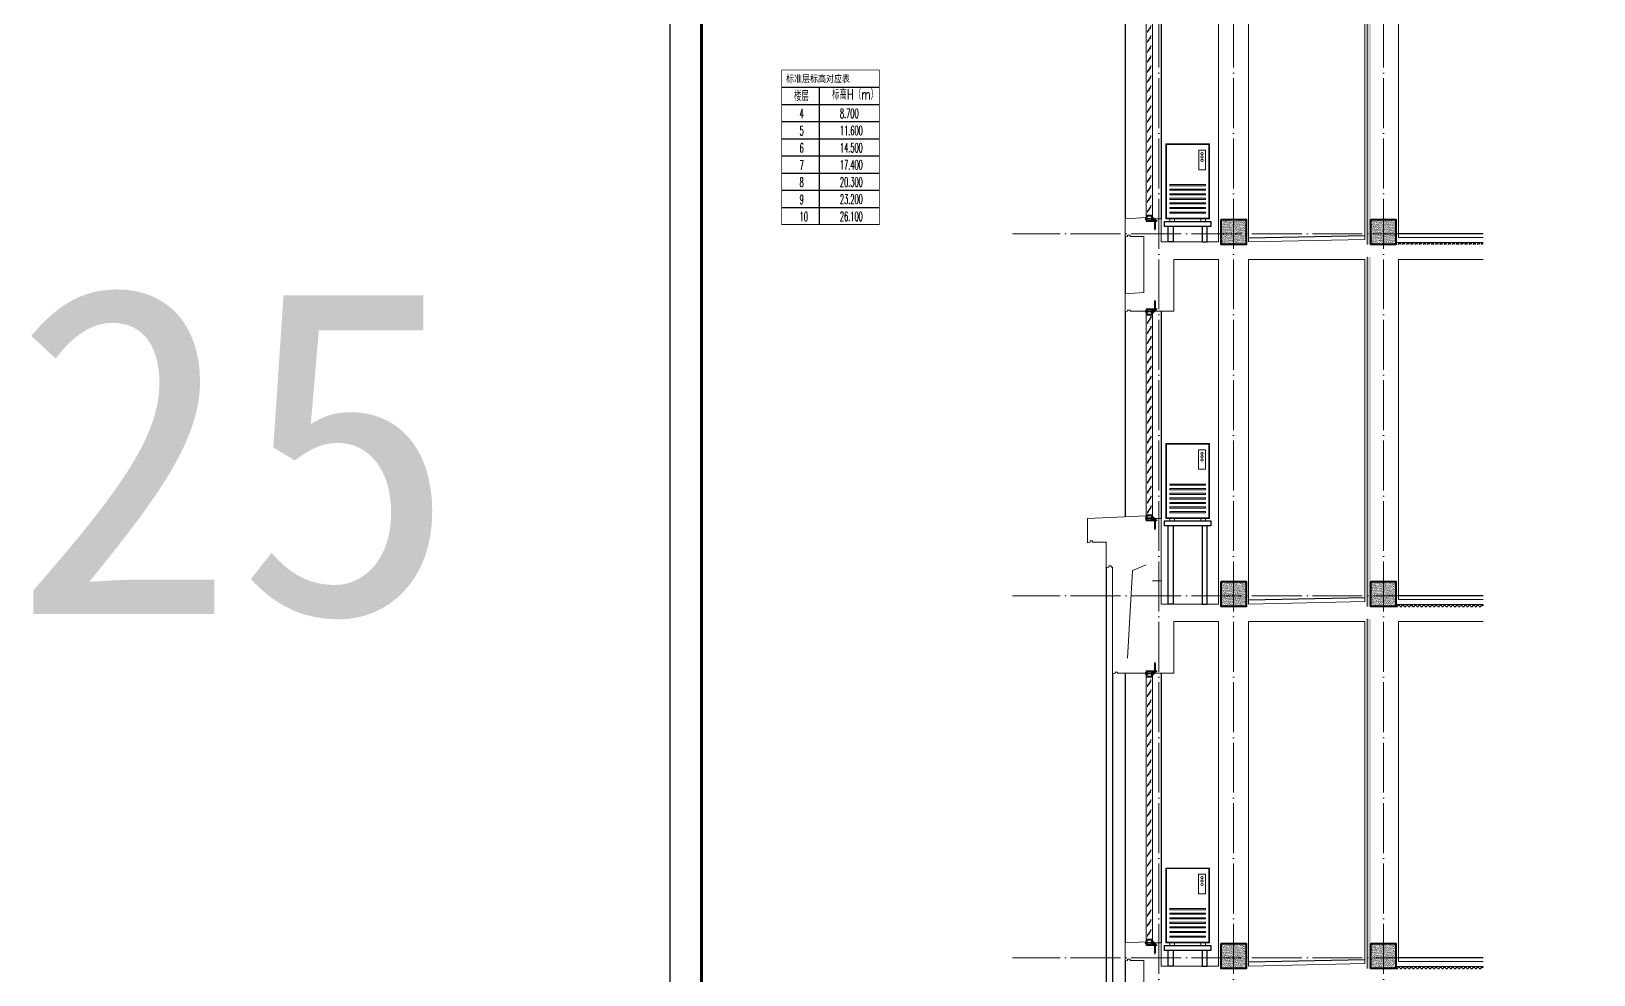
# Model space of a CAD drawing. Extents: x -518115 to 1124316, y -209821 to 1628073.
# Drawn here: x 987513 to 1000028, y -165678 to -158120 of the extents above; entities that cross this region are included whole.
import ezdxf

# ---------------------------------------------------------------- set-up
doc = ezdxf.new("R2010")
doc.units = 0
doc.header["$LTSCALE"] = 1000
doc.header["$MEASUREMENT"] = 0
doc.linetypes.add('DOTE', pattern=[2.42, 2, -0.2, 0.02, -0.2])
for name, color, linetype in [('C-Sheet-图框', 101, 'Continuous'), ('DIM_SYMB', 3, 'Continuous'), ('PUB_TEXT', 4, 'Continuous'), ('图框', 140, 'Continuous'), ('看线', 251, 'Continuous'), ('空调外机', 8, 'Continuous'), ('立面-看线', 251, 'Continuous')]:
    doc.layers.add(name, color=color, linetype=linetype)
for name, color, linetype, lineweight in [('DOTE', 19, 'DOTE', 9), ('PUB_HATCH', 8, 'Continuous', 9), ('WALL', 9, 'Continuous', 40), ('内粉刷', 37, 'Continuous', 9), ('平面-空调室外机', 143, 'Continuous', 9), ('立面-洞口示意', 152, 'Continuous', 13), ('立面-百叶', 36, 'Continuous', 9)]:
    doc.layers.add(name, color=color, linetype=linetype, lineweight=lineweight)
doc.layers.add('yichutu', color=7, linetype='Continuous', true_color=0xffffff, plot=False)
doc.styles.add('_TCH_DIM', font='SIMPLEX.shx', dxfattribs={"width": 0.7, "bigfont": 'GBCBIG.shx'})
doc.styles.add('C', font='')
doc.styles.add('宋体', font='', dxfattribs={"height": 50})
doc.styles.get('C').set_extended_font_data('SimHei')
doc.styles.get('宋体').set_extended_font_data('SimSun')

# ---------------------------------------------------------------- blocks, each defined once
blk = doc.blocks.new('GFDDDDRG')
at = {"layer": '图框'}
blk.add_lwpolyline([(923310, -107437), (923310, -159999), (893610, -159999), (893610, -107437)], close=True, dxfattribs=at)
blk.add_lwpolyline([(923310, -107437), (923310, -159999), (893610, -159999), (893610, -107437)], close=True, dxfattribs=at)
at = {"layer": '图框', "const_width": 50}
blk.add_lwpolyline([(894110, -159499), (922810, -159499), (922810, -108687), (894110, -108687)], close=True, dxfattribs=at)
blk = doc.blocks.new('A$C4D992532')
at = {"layer": 'C-Sheet-图框', "color": 0}
for p, q in [((-872, 1100), (-89, 1100)), ((-872, 1100), (-89, 1100)), ((-572, 1100), (-572, 0)), ((-872, 962), (-89, 962)), ((-872, 825), (-89, 825)), ((-872, 687), (-89, 687)), ((-872, 550), (-89, 550)), ((-872, 412), (-89, 412)), ((-872, 275), (-89, 275)), ((-872, 137), (-89, 137))]:
    blk.add_line(p, q, dxfattribs=at)
at = {"layer": 'C-Sheet-图框', "color": 0, "const_width": 6}
blk.add_lwpolyline([(-872, 0), (-89, 0), (-89, 1237), (-872, 1237)], close=True, dxfattribs=at)
at = {"layer": 'PUB_TEXT', "color": 2, "style": '宋体', "width": 0.8}
blk.add_text('标准层标高对应表', height=57, dxfattribs=at).set_placement((-836, 1140))
at = {"layer": 'PUB_TEXT', "style": '_TCH_DIM'}
for s, height, width, p in [('楼层', 84.4, 0.7, (-773, 989)), ('标高H（m）', 84.4, 0.7, (-468, 1001)), ('4', 74.4, 0.494118, (-728, 851)), ('8.700', 74.4, 0.494118, (-405, 853)), ('5', 74.4, 0.494118, (-728, 714)), ('11.600', 74.4, 0.494118, (-405, 716)), ('6', 74.4, 0.494118, (-728, 576)), ('14.500', 74.4, 0.494118, (-405, 578)), ('7', 74.4, 0.494118, (-728, 439)), ('17.400', 74.4, 0.494118, (-405, 441)), ('8', 74.4, 0.494118, (-728, 301)), ('20.300', 74.4, 0.494118, (-405, 303)), ('9', 74.4, 0.494118, (-728, 164)), ('23.200', 74.4, 0.494118, (-405, 166)), ('10', 74.4, 0.494118, (-728, 26)), ('26.100', 74.4, 0.494118, (-405, 28))]:
    blk.add_text(s, height=height, dxfattribs=dict(at, width=width)).set_placement(p)
blk = doc.blocks.new('A$C245D61ED')
at = {"layer": '立面-百叶'}
for p, q in [((46, 0), (80, 0)), ((62, 57), (66, 70)), ((62, 0), (62, 57)), ((66, 70), (70, 57)), ((70, 0), (70, 57)), ((80, -6), (80, 0)), ((-8, -18), (-11, -18)), ((-8, -23), (-11, -23)), ((-8, -18), (-8, -23)), ((-4, -2150), (-4, -50)), ((38, -18), (3, -18)), ((38, -24), (3, -24)), ((46, -2150), (46, -50)), ((52, -6), (52, -32)), ((52, -6), (80, -6)), ((61, -18), (52, -18)), ((61, -24), (52, -24)), ((61, -24), (61, -18)), ((63, -10), (63, -14)), ((63, -10), (69, -10)), ((69, -10), (69, -14)), ((-8, -2177), (-11, -2177)), ((-8, -2182), (-11, -2182)), ((-8, -2182), (-8, -2177)), ((38, -2176), (3, -2176)), ((38, -2182), (3, -2182)), ((46, -2200), (80, -2200)), ((52, -2194), (52, -2168)), ((61, -2176), (52, -2176)), ((61, -2182), (52, -2182)), ((52, -2194), (80, -2194)), ((61, -2176), (61, -2182)), ((62, -2200), (62, -2257)), ((63, -2190), (63, -2186)), ((63, -2190), (69, -2190)), ((69, -2190), (69, -2186)), ((70, -2200), (70, -2257)), ((80, -2194), (80, -2200)), ((62, -2257), (66, -2270)), ((66, -2270), (70, -2257))]:
    blk.add_line(p, q, dxfattribs=at)
for points in [[(-4, 0), (-4, -50), (46, -50), (46, 0)], [(3, -8), (3, -42), (38, -42), (38, -8)]]:
    blk.add_lwpolyline(points, close=True, dxfattribs=at)
for points in [[(19, -110, 0.381382), (16, -107, -0.56119), (16, -107), (26, -93, -0.56119), (26, -93, 0.381382), (30, -94, 0.433252), (30, -94), (29, -93, 0.372825), (29, -93, -2.886751), (30, -91, 0.372825), (30, -91), (31, -91, 0.433252), (31, -91, 0.381382), (29, -88, -0.56119), (29, -88), (34, -80), (34, -71), (34, -71), (34, -80), (7, -119), (7, -128), (7, -128), (7, -120), (13, -111, -0.56119), (13, -111, 0.381382), (17, -113, 0.433252), (17, -112), (17, -112, 0.372825), (16, -111, -2.886751), (17, -110, 0.372825), (18, -110), (18, -110, 0.433252)], [(19, -190, 0.381382), (16, -187, -0.56119), (16, -187), (26, -173, -0.56119), (26, -173, 0.381382), (30, -174, 0.433252), (30, -174), (29, -173, 0.372825), (29, -173, -2.886751), (30, -171, 0.372825), (30, -171), (31, -171, 0.433252), (31, -171, 0.381382), (29, -168, -0.56119), (29, -168), (34, -160), (34, -151), (34, -151), (34, -160), (7, -199), (7, -208), (7, -208), (7, -200), (13, -191, -0.56119), (13, -191, 0.381382), (17, -193, 0.433252), (17, -192), (17, -192, 0.372825), (16, -191, -2.886751), (17, -190, 0.372825), (18, -190), (18, -190, 0.433252)], [(19, -270, 0.381382), (16, -267, -0.56119), (16, -267), (26, -253, -0.56119), (26, -253, 0.381382), (30, -254, 0.433252), (30, -254), (29, -253, 0.372825), (29, -253, -2.886751), (30, -251, 0.372825), (30, -251), (31, -251, 0.433252), (31, -251, 0.381382), (29, -248, -0.56119), (29, -248), (34, -240), (34, -231), (34, -231), (34, -240), (7, -279), (7, -288), (7, -288), (7, -280), (13, -271, -0.56119), (13, -271, 0.381382), (17, -273, 0.433252), (17, -272), (17, -272, 0.372825), (16, -271, -2.886751), (17, -270, 0.372825), (18, -270), (18, -270, 0.433252)], [(19, -350, 0.381382), (16, -347, -0.56119), (16, -347), (26, -333, -0.56119), (26, -333, 0.381382), (30, -334, 0.433252), (30, -334), (29, -333, 0.372825), (29, -333, -2.886751), (30, -331, 0.372825), (30, -331), (31, -331, 0.433252), (31, -331, 0.381382), (29, -328, -0.56119), (29, -328), (34, -320), (34, -311), (34, -311), (34, -320), (7, -359), (7, -368), (7, -368), (7, -360), (13, -351, -0.56119), (13, -351, 0.381382), (17, -353, 0.433252), (17, -352), (17, -352, 0.372825), (16, -351, -2.886751), (17, -350, 0.372825), (18, -350), (18, -350, 0.433252)], [(19, -430, 0.381382), (16, -427, -0.56119), (16, -427), (26, -413, -0.56119), (26, -413, 0.381382), (30, -414, 0.433252), (30, -414), (29, -413, 0.372825), (29, -413, -2.886751), (30, -411, 0.372825), (30, -411), (31, -411, 0.433252), (31, -411, 0.381382), (29, -408, -0.56119), (29, -408), (34, -400), (34, -391), (34, -391), (34, -400), (7, -439), (7, -448), (7, -448), (7, -440), (13, -431, -0.56119), (13, -431, 0.381382), (17, -433, 0.433252), (17, -432), (17, -432, 0.372825), (16, -431, -2.886751), (17, -430, 0.372825), (18, -430), (18, -430, 0.433252)], [(19, -510, 0.381382), (16, -507, -0.56119), (16, -507), (26, -493, -0.56119), (26, -493, 0.381382), (30, -494, 0.433252), (30, -494), (29, -493, 0.372825), (29, -493, -2.886751), (30, -491, 0.372825), (30, -491), (31, -491, 0.433252), (31, -491, 0.381382), (29, -488, -0.56119), (29, -488), (34, -480), (34, -471), (34, -471), (34, -480), (7, -519), (7, -528), (7, -528), (7, -520), (13, -511, -0.56119), (13, -511, 0.381382), (17, -513, 0.433252), (17, -512), (17, -512, 0.372825), (16, -511, -2.886751), (17, -510, 0.372825), (18, -510), (18, -510, 0.433252)], [(19, -590, 0.381382), (16, -587, -0.56119), (16, -587), (26, -573, -0.56119), (26, -573, 0.381382), (30, -574, 0.433252), (30, -574), (29, -573, 0.372825), (29, -573, -2.886751), (30, -571, 0.372825), (30, -571), (31, -571, 0.433252), (31, -571, 0.381382), (29, -568, -0.56119), (29, -568), (34, -560), (34, -551), (34, -551), (34, -560), (7, -599), (7, -608), (7, -608), (7, -600), (13, -591, -0.56119), (13, -591, 0.381382), (17, -593, 0.433252), (17, -592), (17, -592, 0.372825), (16, -591, -2.886751), (17, -590, 0.372825), (18, -590), (18, -590, 0.433252)], [(19, -670, 0.381382), (16, -667, -0.56119), (16, -667), (26, -653, -0.56119), (26, -653, 0.381382), (30, -654, 0.433252), (30, -654), (29, -653, 0.372825), (29, -653, -2.886751), (30, -651, 0.372825), (30, -651), (31, -651, 0.433252), (31, -651, 0.381382), (29, -648, -0.56119), (29, -648), (34, -640), (34, -631), (34, -631), (34, -640), (7, -679), (7, -688), (7, -688), (7, -680), (13, -671, -0.56119), (13, -671, 0.381382), (17, -673, 0.433252), (17, -672), (17, -672, 0.372825), (16, -671, -2.886751), (17, -670, 0.372825), (18, -670), (18, -670, 0.433252)], [(19, -750, 0.381382), (16, -747, -0.56119), (16, -747), (26, -733, -0.56119), (26, -733, 0.381382), (30, -734, 0.433252), (30, -734), (29, -733, 0.372825), (29, -733, -2.886751), (30, -731, 0.372825), (30, -731), (31, -731, 0.433252), (31, -731, 0.381382), (29, -728, -0.56119), (29, -728), (34, -720), (34, -711), (34, -711), (34, -720), (7, -759), (7, -768), (7, -768), (7, -760), (13, -751, -0.56119), (13, -751, 0.381382), (17, -753, 0.433252), (17, -752), (17, -752, 0.372825), (16, -751, -2.886751), (17, -750, 0.372825), (18, -750), (18, -750, 0.433252)], [(19, -830, 0.381382), (16, -827, -0.56119), (16, -827), (26, -813, -0.56119), (26, -813, 0.381382), (30, -814, 0.433252), (30, -814), (29, -813, 0.372825), (29, -813, -2.886751), (30, -811, 0.372825), (30, -811), (31, -811, 0.433252), (31, -811, 0.381382), (29, -808, -0.56119), (29, -808), (34, -800), (34, -791), (34, -791), (34, -800), (7, -839), (7, -848), (7, -848), (7, -840), (13, -831, -0.56119), (13, -831, 0.381382), (17, -833, 0.433252), (17, -832), (17, -832, 0.372825), (16, -831, -2.886751), (17, -830, 0.372825), (18, -830), (18, -830, 0.433252)], [(19, -910, 0.381382), (16, -907, -0.56119), (16, -907), (26, -893, -0.56119), (26, -893, 0.381382), (30, -894, 0.433252), (30, -894), (29, -893, 0.372825), (29, -893, -2.886751), (30, -891, 0.372825), (30, -891), (31, -891, 0.433252), (31, -891, 0.381382), (29, -888, -0.56119), (29, -888), (34, -880), (34, -871), (34, -871), (34, -880), (7, -919), (7, -928), (7, -928), (7, -920), (13, -911, -0.56119), (13, -911, 0.381382), (17, -913, 0.433252), (17, -912), (17, -912, 0.372825), (16, -911, -2.886751), (17, -910, 0.372825), (18, -910), (18, -910, 0.433252)], [(19, -990, 0.381382), (16, -987, -0.56119), (16, -987), (26, -973, -0.56119), (26, -973, 0.381382), (30, -974, 0.433252), (30, -974), (29, -973, 0.372825), (29, -973, -2.886751), (30, -971, 0.372825), (30, -971), (31, -971, 0.433252), (31, -971, 0.381382), (29, -968, -0.56119), (29, -968), (34, -960), (34, -951), (34, -951), (34, -960), (7, -999), (7, -1008), (7, -1008), (7, -1000), (13, -991, -0.56119), (13, -991, 0.381382), (17, -993, 0.433252), (17, -992), (17, -992, 0.372825), (16, -991, -2.886751), (17, -990, 0.372825), (18, -990), (18, -990, 0.433252)], [(19, -1070, 0.381382), (16, -1067, -0.56119), (16, -1067), (26, -1053, -0.56119), (26, -1053, 0.381382), (30, -1054, 0.433252), (30, -1054), (29, -1053, 0.372825), (29, -1053, -2.886751), (30, -1051, 0.372825), (30, -1051), (31, -1051, 0.433252), (31, -1051, 0.381382), (29, -1048, -0.56119), (29, -1048), (34, -1040), (34, -1031), (34, -1031), (34, -1040), (7, -1079), (7, -1088), (7, -1088), (7, -1080), (13, -1071, -0.56119), (13, -1071, 0.381382), (17, -1073, 0.433252), (17, -1072), (17, -1072, 0.372825), (16, -1071, -2.886751), (17, -1070, 0.372825), (18, -1070), (18, -1070, 0.433252)], [(19, -1150, 0.381382), (16, -1147, -0.56119), (16, -1147), (26, -1133, -0.56119), (26, -1133, 0.381382), (30, -1134, 0.433252), (30, -1134), (29, -1133, 0.372825), (29, -1133, -2.886751), (30, -1131, 0.372825), (30, -1131), (31, -1131, 0.433252), (31, -1131, 0.381382), (29, -1128, -0.56119), (29, -1128), (34, -1120), (34, -1111), (34, -1111), (34, -1120), (7, -1159), (7, -1168), (7, -1168), (7, -1160), (13, -1151, -0.56119), (13, -1151, 0.381382), (17, -1153, 0.433252), (17, -1152), (17, -1152, 0.372825), (16, -1151, -2.886751), (17, -1150, 0.372825), (18, -1150), (18, -1150, 0.433252)], [(19, -1230, 0.381382), (16, -1227, -0.56119), (16, -1227), (26, -1213, -0.56119), (26, -1213, 0.381382), (30, -1214, 0.433252), (30, -1214), (29, -1213, 0.372825), (29, -1213, -2.886751), (30, -1211, 0.372825), (30, -1211), (31, -1211, 0.433252), (31, -1211, 0.381382), (29, -1208, -0.56119), (29, -1208), (34, -1200), (34, -1191), (34, -1191), (34, -1200), (7, -1239), (7, -1248), (7, -1248), (7, -1240), (13, -1231, -0.56119), (13, -1231, 0.381382), (17, -1233, 0.433252), (17, -1232), (17, -1232, 0.372825), (16, -1231, -2.886751), (17, -1230, 0.372825), (18, -1230), (18, -1230, 0.433252)], [(19, -1310, 0.381382), (16, -1307, -0.56119), (16, -1307), (26, -1293, -0.56119), (26, -1293, 0.381382), (30, -1294, 0.433252), (30, -1294), (29, -1293, 0.372825), (29, -1293, -2.886751), (30, -1291, 0.372825), (30, -1291), (31, -1291, 0.433252), (31, -1291, 0.381382), (29, -1288, -0.56119), (29, -1288), (34, -1280), (34, -1271), (34, -1271), (34, -1280), (7, -1319), (7, -1328), (7, -1328), (7, -1320), (13, -1311, -0.56119), (13, -1311, 0.381382), (17, -1313, 0.433252), (17, -1312), (17, -1312, 0.372825), (16, -1311, -2.886751), (17, -1310, 0.372825), (18, -1310), (18, -1310, 0.433252)], [(19, -1390, 0.381382), (16, -1387, -0.56119), (16, -1387), (26, -1373, -0.56119), (26, -1373, 0.381382), (30, -1374, 0.433252), (30, -1374), (29, -1373, 0.372825), (29, -1373, -2.886751), (30, -1371, 0.372825), (30, -1371), (31, -1371, 0.433252), (31, -1371, 0.381382), (29, -1368, -0.56119), (29, -1368), (34, -1360), (34, -1351), (34, -1351), (34, -1360), (7, -1399), (7, -1408), (7, -1408), (7, -1400), (13, -1391, -0.56119), (13, -1391, 0.381382), (17, -1393, 0.433252), (17, -1392), (17, -1392, 0.372825), (16, -1391, -2.886751), (17, -1390, 0.372825), (18, -1390), (18, -1390, 0.433252)], [(19, -1470, 0.381382), (16, -1467, -0.56119), (16, -1467), (26, -1453, -0.56119), (26, -1453, 0.381382), (30, -1454, 0.433252), (30, -1454), (29, -1453, 0.372825), (29, -1453, -2.886751), (30, -1451, 0.372825), (30, -1451), (31, -1451, 0.433252), (31, -1451, 0.381382), (29, -1448, -0.56119), (29, -1448), (34, -1440), (34, -1431), (34, -1431), (34, -1440), (7, -1479), (7, -1488), (7, -1488), (7, -1480), (13, -1471, -0.56119), (13, -1471, 0.381382), (17, -1473, 0.433252), (17, -1472), (17, -1472, 0.372825), (16, -1471, -2.886751), (17, -1470, 0.372825), (18, -1470), (18, -1470, 0.433252)], [(19, -1550, 0.381382), (16, -1547, -0.56119), (16, -1547), (26, -1533, -0.56119), (26, -1533, 0.381382), (30, -1534, 0.433252), (30, -1534), (29, -1533, 0.372825), (29, -1533, -2.886751), (30, -1531, 0.372825), (30, -1531), (31, -1531, 0.433252), (31, -1531, 0.381382), (29, -1528, -0.56119), (29, -1528), (34, -1520), (34, -1511), (34, -1511), (34, -1520), (7, -1559), (7, -1568), (7, -1568), (7, -1560), (13, -1551, -0.56119), (13, -1551, 0.381382), (17, -1553, 0.433252), (17, -1552), (17, -1552, 0.372825), (16, -1551, -2.886751), (17, -1550, 0.372825), (18, -1550), (18, -1550, 0.433252)], [(19, -1630, 0.381382), (16, -1627, -0.56119), (16, -1627), (26, -1613, -0.56119), (26, -1613, 0.381382), (30, -1614, 0.433252), (30, -1614), (29, -1613, 0.372825), (29, -1613, -2.886751), (30, -1611, 0.372825), (30, -1611), (31, -1611, 0.433252), (31, -1611, 0.381382), (29, -1608, -0.56119), (29, -1608), (34, -1600), (34, -1591), (34, -1591), (34, -1600), (7, -1639), (7, -1648), (7, -1648), (7, -1640), (13, -1631, -0.56119), (13, -1631, 0.381382), (17, -1633, 0.433252), (17, -1632), (17, -1632, 0.372825), (16, -1631, -2.886751), (17, -1630, 0.372825), (18, -1630), (18, -1630, 0.433252)], [(19, -1710, 0.381382), (16, -1707, -0.56119), (16, -1707), (26, -1693, -0.56119), (26, -1693, 0.381382), (30, -1694, 0.433252), (30, -1694), (29, -1693, 0.372825), (29, -1693, -2.886751), (30, -1691, 0.372825), (30, -1691), (31, -1691, 0.433252), (31, -1691, 0.381382), (29, -1688, -0.56119), (29, -1688), (34, -1680), (34, -1671), (34, -1671), (34, -1680), (7, -1719), (7, -1728), (7, -1728), (7, -1720), (13, -1711, -0.56119), (13, -1711, 0.381382), (17, -1713, 0.433252), (17, -1712), (17, -1712, 0.372825), (16, -1711, -2.886751), (17, -1710, 0.372825), (18, -1710), (18, -1710, 0.433252)], [(19, -1790, 0.381382), (16, -1787, -0.56119), (16, -1787), (26, -1773, -0.56119), (26, -1773, 0.381382), (30, -1774, 0.433252), (30, -1774), (29, -1773, 0.372825), (29, -1773, -2.886751), (30, -1771, 0.372825), (30, -1771), (31, -1771, 0.433252), (31, -1771, 0.381382), (29, -1768, -0.56119), (29, -1768), (34, -1760), (34, -1751), (34, -1751), (34, -1760), (7, -1799), (7, -1808), (7, -1808), (7, -1800), (13, -1791, -0.56119), (13, -1791, 0.381382), (17, -1793, 0.433252), (17, -1792), (17, -1792, 0.372825), (16, -1791, -2.886751), (17, -1790, 0.372825), (18, -1790), (18, -1790, 0.433252)], [(19, -1870, 0.381382), (16, -1867, -0.56119), (16, -1867), (26, -1853, -0.56119), (26, -1853, 0.381382), (30, -1854, 0.433252), (30, -1854), (29, -1853, 0.372825), (29, -1853, -2.886751), (30, -1851, 0.372825), (30, -1851), (31, -1851, 0.433252), (31, -1851, 0.381382), (29, -1848, -0.56119), (29, -1848), (34, -1840), (34, -1831), (34, -1831), (34, -1840), (7, -1879), (7, -1888), (7, -1888), (7, -1880), (13, -1871, -0.56119), (13, -1871, 0.381382), (17, -1873, 0.433252), (17, -1872), (17, -1872, 0.372825), (16, -1871, -2.886751), (17, -1870, 0.372825), (18, -1870), (18, -1870, 0.433252)], [(19, -1950, 0.381382), (16, -1947, -0.56119), (16, -1947), (26, -1933, -0.56119), (26, -1933, 0.381382), (30, -1934, 0.433252), (30, -1934), (29, -1933, 0.372825), (29, -1933, -2.886751), (30, -1931, 0.372825), (30, -1931), (31, -1931, 0.433252), (31, -1931, 0.381382), (29, -1928, -0.56119), (29, -1928), (34, -1920), (34, -1911), (34, -1911), (34, -1920), (7, -1959), (7, -1968), (7, -1968), (7, -1960), (13, -1951, -0.56119), (13, -1951, 0.381382), (17, -1953, 0.433252), (17, -1952), (17, -1952, 0.372825), (16, -1951, -2.886751), (17, -1950, 0.372825), (18, -1950), (18, -1950, 0.433252)], [(19, -2030, 0.381382), (16, -2027, -0.56119), (16, -2027), (26, -2013, -0.56119), (26, -2013, 0.381382), (30, -2014, 0.433252), (30, -2014), (29, -2013, 0.372825), (29, -2013, -2.886751), (30, -2011, 0.372825), (30, -2011), (31, -2011, 0.433252), (31, -2011, 0.381382), (29, -2008, -0.56119), (29, -2008), (34, -2000), (34, -1991), (34, -1991), (34, -2000), (7, -2039), (7, -2048), (7, -2048), (7, -2040), (13, -2031, -0.56119), (13, -2031, 0.381382), (17, -2033, 0.433252), (17, -2032), (17, -2032, 0.372825), (16, -2031, -2.886751), (17, -2030, 0.372825), (18, -2030), (18, -2030, 0.433252)], [(19, -2110, 0.381382), (16, -2107, -0.56119), (16, -2107), (26, -2093, -0.56119), (26, -2093, 0.381382), (30, -2094, 0.433252), (30, -2094), (29, -2093, 0.372825), (29, -2093, -2.886751), (30, -2091, 0.372825), (30, -2091), (31, -2091, 0.433252), (31, -2091, 0.381382), (29, -2088, -0.56119), (29, -2088), (34, -2080), (34, -2071), (34, -2071), (34, -2080), (7, -2119), (7, -2128), (7, -2128), (7, -2120), (13, -2111, -0.56119), (13, -2111, 0.381382), (17, -2113, 0.433252), (17, -2112), (17, -2112, 0.372825), (16, -2111, -2.886751), (17, -2110, 0.372825), (18, -2110), (18, -2110, 0.433252)]]:
    blk.add_lwpolyline(points, format="xyb", close=True, dxfattribs=at)
at = {"layer": '立面-百叶', "elevation": 0}
for points in [[(52, -14), (56, -14), (56, -28), (52, -28)], [(52, -2186), (56, -2186), (56, -2172), (52, -2172)]]:
    blk.add_lwpolyline(points, dxfattribs=at)
for points in [[(-4, -2200), (-4, -2150), (46, -2150), (46, -2200)], [(3, -2192), (3, -2157), (38, -2157), (38, -2192)]]:
    blk.add_lwpolyline(points, close=True, dxfattribs=at)
at = {"layer": '立面-百叶'}
for centre, radius, start, end in [((-3, -21), 8.77, 100.1805, 164.9513), ((-3, -21), 8.77, 195.0487, 259.8195), ((43, -28), 9.94, 287.5787, 338.7505), ((66, -4), 10.4, 190.1805, 254.9513), ((66, -4), 10.4, 285.0487, 349.8195), ((-3, -2179), 8.77, 100.1805, 164.9513), ((-3, -2179), 8.77, 195.0487, 259.8195), ((43, -2172), 9.94, 21.2495, 72.4213), ((66, -2196), 10.4, 105.0487, 169.8195), ((66, -2196), 10.4, 10.1805, 74.9513)]:
    blk.add_arc(centre, radius, start, end, dxfattribs=at)
blk = doc.blocks.new('kongtiao')
for p, q in [((-339, 49), (-339, -551)), ((11, 49), (-339, 49)), ((-334, 44), (-334, -546)), ((6, 44), (-334, 44)), ((6, -546), (6, 44)), ((11, -551), (11, 49)), ((-76, 0), (-76, -157)), ((-21, 0), (-76, 0)), ((-21, -157), (-21, 0)), ((-76, -157), (-21, -157)), ((-339, -551), (11, -551)), ((-334, -546), (6, -546)), ((-307, -551), (-307, -571)), ((-307, -571), (-270, -571)), ((-270, -571), (-270, -551)), ((-58, -571), (-58, -551)), ((-21, -571), (-58, -571)), ((-21, -551), (-21, -571))]:
    blk.add_line(p, q)
for points in [[(-307, -275), (-21, -275), (-21, -285), (-307, -285)], [(-307, -312), (-21, -312), (-21, -321), (-307, -321)], [(-307, -349), (-21, -349), (-21, -358), (-307, -358)], [(-307, -386), (-21, -386), (-21, -395), (-307, -395)], [(-307, -422), (-21, -422), (-21, -431), (-307, -431)], [(-307, -459), (-21, -459), (-21, -468), (-307, -468)], [(-307, -496), (-21, -496), (-21, -505), (-307, -505)]]:
    blk.add_lwpolyline(points, close=True)
for centre in [(-49, -28), (-49, -56), (-49, -83)]:
    blk.add_circle(centre, 9.18)
blk = doc.blocks.new('FDFFSFESESFS')
at = {"layer": '立面-看线'}
h = blk.add_hatch(dxfattribs=at)
h.set_pattern_fill('HONEY', color=256, scale=7, angle=90)
h.set_pattern_definition([(90, (1273065.014, -918539.322), (-9.623705, 16.66875), [11.1125, -22.225]), (210, (1273065.014, -918539.322), (-9.62370845, -16.66874801), [11.1125, -22.225]), (150, (1273065.014, -918539.322), (-19.24741345, 1.99e-06), [-22.225, 11.1125])])
edge = h.paths.add_edge_path()
edge.add_line((887676, -117371), (887703, -117371))
edge.add_line((887703, -117371), (887703, -114571))
edge.add_line((887703, -114571), (887673, -114571))
edge.add_line((887673, -114571), (887673, -117371))
h = blk.add_hatch(dxfattribs=at)
h.set_pattern_fill('碎沙', color=256, scale=4)
h.set_pattern_definition([(37.5, (85449.822, -502733.035), (-0.32000626, 9.78826475), [0, -7.7216, 0, -8.636, 0, -8.255]), (7.5, (85449.822, -502733.035), (8.99046566, 14.33650201), [0, -4.1656, 0, -6.9596, 0, -2.667]), (327.5, (85443.574, -502733.035), (15.819847405, 0.02874369), [0, -2.54, 0, -9.144, 0, -11.938]), (317.5, (85443.574, -502733.035), (15.27112905, 4.45858647), [0, -1.27, 0, -5.9944, 0, -6.858])])
h.paths.add_polyline_path([(886503, -117371), (886703, -117371), (886703, -117171), (886503, -117171)])
h = blk.add_hatch(dxfattribs=at)
h.set_pattern_fill('碎沙', color=256, scale=4)
h.set_pattern_definition([(37.5, (86649.822, -502733.035), (-0.32000626, 9.78826475), [0, -7.7216, 0, -8.636, 0, -8.255]), (7.5, (86649.822, -502733.035), (8.99046566, 14.33650201), [0, -4.1656, 0, -6.9596, 0, -2.667]), (327.5, (86643.574, -502733.035), (15.819847405, 0.02874369), [0, -2.54, 0, -9.144, 0, -11.938]), (317.5, (86643.574, -502733.035), (15.27112905, 4.45858647), [0, -1.27, 0, -5.9944, 0, -6.858])])
h.paths.add_polyline_path([(887703, -117371), (887903, -117371), (887903, -117171), (887703, -117171)])
h = blk.add_hatch(dxfattribs=at)
h.set_pattern_fill('HONEY', color=256, scale=7)
h.set_pattern_definition([(0, (86553.793, -502733.035), (16.66875, 9.623705), [11.1125, -22.225]), (120, (86553.793, -502733.035), (-16.66874801, 9.62370845), [11.1125, -22.225]), (60, (86553.793, -502733.035), (1.99e-06, 19.24741345), [-22.225, 11.1125])])
h.paths.add_polyline_path([(888602, -117356), (887903, -117356), (887903, -117371), (888602, -117371)])
at = {"layer": 'PUB_HATCH', "color": 215, "true_color": 0xa953a0}
for p, q in [((887673, -114571), (887673, -117371)), ((887903, -117356), (888602, -117356))]:
    blk.add_line(p, q, dxfattribs=at)
at = {"layer": 'WALL'}
for points in [[(886503, -117171), (886703, -117171), (886703, -117371), (886503, -117371)], [(887703, -117171), (887903, -117171), (887903, -117371), (887703, -117371)]]:
    blk.add_lwpolyline(points, close=True, dxfattribs=at)
at = {"layer": '内粉刷'}
blk.add_line((887923, -117316), (887923, -114591), dxfattribs=at)
for points in [[(885953, -117166), (886023, -117166), (886023, -117351), (886483, -117351), (886483, -114591)], [(886723, -117351), (886723, -114591)], [(887653, -117331), (887653, -114591)], [(885903, -117156), (885733, -117166), (885733, -117306)], [(885773, -117306), (885773, -117296), (885753, -117296), (885753, -117306), (885733, -117311), (885733, -117306)], [(885773, -117306), (885883, -117306), (885883, -117756), (885733, -117766), (885733, -117906)], [(887653, -117331), (886723, -117351)], [(888602, -117316), (887923, -117316)], [(885953, -117906), (886123, -117906), (886123, -117491), (886483, -117491)], [(886723, -117491), (887653, -117491)], [(888602, -117491), (887923, -117491)], [(885773, -117906), (885773, -117896), (885753, -117896), (885753, -117906), (885733, -117911), (885733, -117906)], [(885773, -117906), (885903, -117906)]]:
    blk.add_lwpolyline(points, dxfattribs=at)
at = {"layer": '看线'}
for p, q in [((885733, -115006), (885733, -117166)), ((886023, -115006), (886023, -117166)), ((885733, -117306), (885733, -117766))]:
    blk.add_line(p, q, dxfattribs=at)
at = {"layer": '看线', "color": 32}
for points in [[(887653, -117301), (886723, -117321)], [(888602, -117286), (887923, -117286)]]:
    blk.add_lwpolyline(points, dxfattribs=at)
at = {"layer": '空调外机', "linetype": 'Continuous'}
blk.add_lwpolyline([(886420, -117226), (886050, -117226), (886050, -117186), (886420, -117186)], close=True, dxfattribs=at)
for points in [[(886120, -117226), (886120, -117351), (886080, -117351), (886080, -117226)], [(886350, -117226), (886350, -117351), (886390, -117351), (886390, -117226)]]:
    blk.add_lwpolyline(points, dxfattribs=at)
blk.add_blockref('A$C245D61ED', (885907, -114986))
at = {"layer": '平面-空调室外机'}
blk.add_blockref('kongtiao', (886399, -116615), dxfattribs=at)
blk = doc.blocks.new('GDFGDGDXAXAFDSD')
at = {"layer": '立面-百叶'}
for p, q in [((885041, -117886), (885075, -117886)), ((885057, -117829), (885061, -117816)), ((885057, -117886), (885057, -117829)), ((885061, -117816), (885065, -117829)), ((885065, -117886), (885065, -117829)), ((885075, -117892), (885075, -117886)), ((884988, -117904), (884984, -117904)), ((884988, -117909), (884984, -117909)), ((884988, -117904), (884988, -117909)), ((884991, -119536), (884991, -117936)), ((885034, -117904), (884999, -117904)), ((885034, -117910), (884999, -117910)), ((885041, -119536), (885041, -117936)), ((885048, -117892), (885048, -117918)), ((885048, -117892), (885075, -117892)), ((885057, -117904), (885048, -117904)), ((885057, -117910), (885048, -117910)), ((885057, -117910), (885057, -117904)), ((885059, -117896), (885059, -117900)), ((885059, -117896), (885064, -117896)), ((885064, -117896), (885064, -117900)), ((884988, -119563), (884984, -119563)), ((884988, -119568), (884984, -119568)), ((884988, -119568), (884988, -119563)), ((885034, -119562), (884999, -119562)), ((885034, -119568), (884999, -119568)), ((885041, -119586), (885075, -119586)), ((885048, -119580), (885048, -119554)), ((885057, -119562), (885048, -119562)), ((885057, -119568), (885048, -119568)), ((885048, -119580), (885075, -119580)), ((885057, -119562), (885057, -119568)), ((885057, -119586), (885057, -119643)), ((885059, -119576), (885059, -119572)), ((885059, -119576), (885064, -119576)), ((885064, -119576), (885064, -119572)), ((885065, -119586), (885065, -119643)), ((885075, -119580), (885075, -119586)), ((885057, -119643), (885061, -119656)), ((885061, -119656), (885065, -119643))]:
    blk.add_line(p, q, dxfattribs=at)
at = {"layer": '立面-百叶', "elevation": 0}
for points in [[(884991, -117886), (884991, -117936), (885041, -117936), (885041, -117886)], [(884999, -117894), (884999, -117929), (885034, -117929), (885034, -117894)]]:
    blk.add_lwpolyline(points, close=True, dxfattribs=at)
for points in [[(885014, -117985, 0.381382), (885012, -117983, -0.56119), (885012, -117982), (885021, -117968, -0.56119), (885022, -117968, 0.381382), (885025, -117969, 0.433252), (885025, -117969), (885025, -117968, 0.372825), (885024, -117968, -2.886751), (885025, -117966, 0.372825), (885026, -117967), (885027, -117967, 0.433252), (885027, -117967, 0.381382), (885024, -117964, -0.56119), (885024, -117964), (885030, -117955), (885030, -117946), (885029, -117946), (885029, -117955), (885002, -117995), (885002, -118003), (885003, -118003), (885003, -117995), (885009, -117987, -0.56119), (885009, -117987, 0.381382), (885012, -117988, 0.433252), (885012, -117988), (885012, -117987, 0.372825), (885012, -117987, -2.886751), (885013, -117985, 0.372825), (885013, -117985), (885014, -117985, 0.433252)], [(885014, -118065, 0.381382), (885012, -118063, -0.56119), (885012, -118062), (885021, -118048, -0.56119), (885022, -118048, 0.381382), (885025, -118049, 0.433252), (885025, -118049), (885025, -118048, 0.372825), (885024, -118048, -2.886751), (885025, -118046, 0.372825), (885026, -118047), (885027, -118047, 0.433252), (885027, -118047, 0.381382), (885024, -118044, -0.56119), (885024, -118044), (885030, -118035), (885030, -118026), (885029, -118026), (885029, -118035), (885002, -118075), (885002, -118083), (885003, -118083), (885003, -118075), (885009, -118067, -0.56119), (885009, -118067, 0.381382), (885012, -118068, 0.433252), (885012, -118068), (885012, -118067, 0.372825), (885012, -118067, -2.886751), (885013, -118065, 0.372825), (885013, -118065), (885014, -118065, 0.433252)], [(885014, -118145, 0.381382), (885012, -118143, -0.56119), (885012, -118142), (885021, -118128, -0.56119), (885022, -118128, 0.381382), (885025, -118129, 0.433252), (885025, -118129), (885025, -118128, 0.372825), (885024, -118128, -2.886751), (885025, -118126, 0.372825), (885026, -118127), (885027, -118127, 0.433252), (885027, -118127, 0.381382), (885024, -118124, -0.56119), (885024, -118124), (885030, -118115), (885030, -118106), (885029, -118106), (885029, -118115), (885002, -118155), (885002, -118163), (885003, -118163), (885003, -118155), (885009, -118147, -0.56119), (885009, -118147, 0.381382), (885012, -118148, 0.433252), (885012, -118148), (885012, -118147, 0.372825), (885012, -118147, -2.886751), (885013, -118145, 0.372825), (885013, -118145), (885014, -118145, 0.433252)], [(885014, -118225, 0.381382), (885012, -118223, -0.56119), (885012, -118222), (885021, -118208, -0.56119), (885022, -118208, 0.381382), (885025, -118209, 0.433252), (885025, -118209), (885025, -118208, 0.372825), (885024, -118208, -2.886751), (885025, -118206, 0.372825), (885026, -118207), (885027, -118207, 0.433252), (885027, -118207, 0.381382), (885024, -118204, -0.56119), (885024, -118204), (885030, -118195), (885030, -118186), (885029, -118186), (885029, -118195), (885002, -118235), (885002, -118243), (885003, -118243), (885003, -118235), (885009, -118227, -0.56119), (885009, -118227, 0.381382), (885012, -118228, 0.433252), (885012, -118228), (885012, -118227, 0.372825), (885012, -118227, -2.886751), (885013, -118225, 0.372825), (885013, -118225), (885014, -118225, 0.433252)], [(885014, -118305, 0.381382), (885012, -118303, -0.56119), (885012, -118302), (885021, -118288, -0.56119), (885022, -118288, 0.381382), (885025, -118289, 0.433252), (885025, -118289), (885025, -118288, 0.372825), (885024, -118288, -2.886751), (885025, -118286, 0.372825), (885026, -118287), (885027, -118287, 0.433252), (885027, -118287, 0.381382), (885024, -118284, -0.56119), (885024, -118284), (885030, -118275), (885030, -118266), (885029, -118266), (885029, -118275), (885002, -118315), (885002, -118323), (885003, -118323), (885003, -118315), (885009, -118307, -0.56119), (885009, -118307, 0.381382), (885012, -118308, 0.433252), (885012, -118308), (885012, -118307, 0.372825), (885012, -118307, -2.886751), (885013, -118305, 0.372825), (885013, -118305), (885014, -118305, 0.433252)], [(885014, -118385, 0.381382), (885012, -118383, -0.56119), (885012, -118382), (885021, -118368, -0.56119), (885022, -118368, 0.381382), (885025, -118369, 0.433252), (885025, -118369), (885025, -118368, 0.372825), (885024, -118368, -2.886751), (885025, -118366, 0.372825), (885026, -118367), (885027, -118367, 0.433252), (885027, -118367, 0.381382), (885024, -118364, -0.56119), (885024, -118364), (885030, -118355), (885030, -118346), (885029, -118346), (885029, -118355), (885002, -118395), (885002, -118403), (885003, -118403), (885003, -118395), (885009, -118387, -0.56119), (885009, -118387, 0.381382), (885012, -118388, 0.433252), (885012, -118388), (885012, -118387, 0.372825), (885012, -118387, -2.886751), (885013, -118385, 0.372825), (885013, -118385), (885014, -118385, 0.433252)], [(885014, -118465, 0.381382), (885012, -118463, -0.56119), (885012, -118462), (885021, -118448, -0.56119), (885022, -118448, 0.381382), (885025, -118449, 0.433252), (885025, -118449), (885025, -118448, 0.372825), (885024, -118448, -2.886751), (885025, -118446, 0.372825), (885026, -118447), (885027, -118447, 0.433252), (885027, -118447, 0.381382), (885024, -118444, -0.56119), (885024, -118444), (885030, -118435), (885030, -118426), (885029, -118426), (885029, -118435), (885002, -118475), (885002, -118483), (885003, -118483), (885003, -118475), (885009, -118467, -0.56119), (885009, -118467, 0.381382), (885012, -118468, 0.433252), (885012, -118468), (885012, -118467, 0.372825), (885012, -118467, -2.886751), (885013, -118465, 0.372825), (885013, -118465), (885014, -118465, 0.433252)], [(885014, -118545, 0.381382), (885012, -118543, -0.56119), (885012, -118542), (885021, -118528, -0.56119), (885022, -118528, 0.381382), (885025, -118529, 0.433252), (885025, -118529), (885025, -118528, 0.372825), (885024, -118528, -2.886751), (885025, -118526, 0.372825), (885026, -118527), (885027, -118527, 0.433252), (885027, -118527, 0.381382), (885024, -118524, -0.56119), (885024, -118524), (885030, -118515), (885030, -118506), (885029, -118506), (885029, -118515), (885002, -118555), (885002, -118563), (885003, -118563), (885003, -118555), (885009, -118547, -0.56119), (885009, -118547, 0.381382), (885012, -118548, 0.433252), (885012, -118548), (885012, -118547, 0.372825), (885012, -118547, -2.886751), (885013, -118545, 0.372825), (885013, -118545), (885014, -118545, 0.433252)], [(885014, -118625, 0.381382), (885012, -118623, -0.56119), (885012, -118622), (885021, -118608, -0.56119), (885022, -118608, 0.381382), (885025, -118609, 0.433252), (885025, -118609), (885025, -118608, 0.372825), (885024, -118608, -2.886751), (885025, -118606, 0.372825), (885026, -118607), (885027, -118607, 0.433252), (885027, -118607, 0.381382), (885024, -118604, -0.56119), (885024, -118604), (885030, -118595), (885030, -118586), (885029, -118586), (885029, -118595), (885002, -118635), (885002, -118643), (885003, -118643), (885003, -118635), (885009, -118627, -0.56119), (885009, -118627, 0.381382), (885012, -118628, 0.433252), (885012, -118628), (885012, -118627, 0.372825), (885012, -118627, -2.886751), (885013, -118625, 0.372825), (885013, -118625), (885014, -118625, 0.433252)], [(885014, -118705, 0.381382), (885012, -118703, -0.56119), (885012, -118702), (885021, -118688, -0.56119), (885022, -118688, 0.381382), (885025, -118689, 0.433252), (885025, -118689), (885025, -118688, 0.372825), (885024, -118688, -2.886751), (885025, -118686, 0.372825), (885026, -118687), (885027, -118687, 0.433252), (885027, -118687, 0.381382), (885024, -118684, -0.56119), (885024, -118684), (885030, -118675), (885030, -118666), (885029, -118666), (885029, -118675), (885002, -118715), (885002, -118723), (885003, -118723), (885003, -118715), (885009, -118707, -0.56119), (885009, -118707, 0.381382), (885012, -118708, 0.433252), (885012, -118708), (885012, -118707, 0.372825), (885012, -118707, -2.886751), (885013, -118705, 0.372825), (885013, -118705), (885014, -118705, 0.433252)], [(885014, -118785, 0.381382), (885012, -118783, -0.56119), (885012, -118782), (885021, -118768, -0.56119), (885022, -118768, 0.381382), (885025, -118769, 0.433252), (885025, -118769), (885025, -118768, 0.372825), (885024, -118768, -2.886751), (885025, -118766, 0.372825), (885026, -118767), (885027, -118767, 0.433252), (885027, -118767, 0.381382), (885024, -118764, -0.56119), (885024, -118764), (885030, -118755), (885030, -118746), (885029, -118746), (885029, -118755), (885002, -118795), (885002, -118803), (885003, -118803), (885003, -118795), (885009, -118787, -0.56119), (885009, -118787, 0.381382), (885012, -118788, 0.433252), (885012, -118788), (885012, -118787, 0.372825), (885012, -118787, -2.886751), (885013, -118785, 0.372825), (885013, -118785), (885014, -118785, 0.433252)], [(885014, -118865, 0.381382), (885012, -118863, -0.56119), (885012, -118862), (885021, -118848, -0.56119), (885022, -118848, 0.381382), (885025, -118849, 0.433252), (885025, -118849), (885025, -118848, 0.372825), (885024, -118848, -2.886751), (885025, -118846, 0.372825), (885026, -118847), (885027, -118847, 0.433252), (885027, -118847, 0.381382), (885024, -118844, -0.56119), (885024, -118844), (885030, -118835), (885030, -118826), (885029, -118826), (885029, -118835), (885002, -118875), (885002, -118883), (885003, -118883), (885003, -118875), (885009, -118867, -0.56119), (885009, -118867, 0.381382), (885012, -118868, 0.433252), (885012, -118868), (885012, -118867, 0.372825), (885012, -118867, -2.886751), (885013, -118865, 0.372825), (885013, -118865), (885014, -118865, 0.433252)], [(885014, -118945, 0.381382), (885012, -118943, -0.56119), (885012, -118942), (885021, -118928, -0.56119), (885022, -118928, 0.381382), (885025, -118929, 0.433252), (885025, -118929), (885025, -118928, 0.372825), (885024, -118928, -2.886751), (885025, -118926, 0.372825), (885026, -118927), (885027, -118927, 0.433252), (885027, -118927, 0.381382), (885024, -118924, -0.56119), (885024, -118924), (885030, -118915), (885030, -118906), (885029, -118906), (885029, -118915), (885002, -118955), (885002, -118963), (885003, -118963), (885003, -118955), (885009, -118947, -0.56119), (885009, -118947, 0.381382), (885012, -118948, 0.433252), (885012, -118948), (885012, -118947, 0.372825), (885012, -118947, -2.886751), (885013, -118945, 0.372825), (885013, -118945), (885014, -118945, 0.433252)], [(885014, -119025, 0.381382), (885012, -119023, -0.56119), (885012, -119022), (885021, -119008, -0.56119), (885022, -119008, 0.381382), (885025, -119009, 0.433252), (885025, -119009), (885025, -119008, 0.372825), (885024, -119008, -2.886751), (885025, -119006, 0.372825), (885026, -119007), (885027, -119007, 0.433252), (885027, -119007, 0.381382), (885024, -119004, -0.56119), (885024, -119004), (885030, -118995), (885030, -118986), (885029, -118986), (885029, -118995), (885002, -119035), (885002, -119043), (885003, -119043), (885003, -119035), (885009, -119027, -0.56119), (885009, -119027, 0.381382), (885012, -119028, 0.433252), (885012, -119028), (885012, -119027, 0.372825), (885012, -119027, -2.886751), (885013, -119025, 0.372825), (885013, -119025), (885014, -119025, 0.433252)], [(885014, -119105, 0.381382), (885012, -119103, -0.56119), (885012, -119102), (885021, -119088, -0.56119), (885022, -119088, 0.381382), (885025, -119089, 0.433252), (885025, -119089), (885025, -119088, 0.372825), (885024, -119088, -2.886751), (885025, -119086, 0.372825), (885026, -119087), (885027, -119087, 0.433252), (885027, -119087, 0.381382), (885024, -119084, -0.56119), (885024, -119084), (885030, -119075), (885030, -119066), (885029, -119066), (885029, -119075), (885002, -119115), (885002, -119123), (885003, -119123), (885003, -119115), (885009, -119107, -0.56119), (885009, -119107, 0.381382), (885012, -119108, 0.433252), (885012, -119108), (885012, -119107, 0.372825), (885012, -119107, -2.886751), (885013, -119105, 0.372825), (885013, -119105), (885014, -119105, 0.433252)], [(885014, -119185, 0.381382), (885012, -119183, -0.56119), (885012, -119182), (885021, -119168, -0.56119), (885022, -119168, 0.381382), (885025, -119169, 0.433252), (885025, -119169), (885025, -119168, 0.372825), (885024, -119168, -2.886751), (885025, -119166, 0.372825), (885026, -119167), (885027, -119167, 0.433252), (885027, -119167, 0.381382), (885024, -119164, -0.56119), (885024, -119164), (885030, -119155), (885030, -119146), (885029, -119146), (885029, -119155), (885002, -119195), (885002, -119203), (885003, -119203), (885003, -119195), (885009, -119187, -0.56119), (885009, -119187, 0.381382), (885012, -119188, 0.433252), (885012, -119188), (885012, -119187, 0.372825), (885012, -119187, -2.886751), (885013, -119185, 0.372825), (885013, -119185), (885014, -119185, 0.433252)], [(885014, -119265, 0.381382), (885012, -119263, -0.56119), (885012, -119262), (885021, -119248, -0.56119), (885022, -119248, 0.381382), (885025, -119249, 0.433252), (885025, -119249), (885025, -119248, 0.372825), (885024, -119248, -2.886751), (885025, -119246, 0.372825), (885026, -119247), (885027, -119247, 0.433252), (885027, -119247, 0.381382), (885024, -119244, -0.56119), (885024, -119244), (885030, -119235), (885030, -119226), (885029, -119226), (885029, -119235), (885002, -119275), (885002, -119283), (885003, -119283), (885003, -119275), (885009, -119267, -0.56119), (885009, -119267, 0.381382), (885012, -119268, 0.433252), (885012, -119268), (885012, -119267, 0.372825), (885012, -119267, -2.886751), (885013, -119265, 0.372825), (885013, -119265), (885014, -119265, 0.433252)], [(885014, -119345, 0.381382), (885012, -119343, -0.56119), (885012, -119342), (885021, -119328, -0.56119), (885022, -119328, 0.381382), (885025, -119329, 0.433252), (885025, -119329), (885025, -119328, 0.372825), (885024, -119328, -2.886751), (885025, -119326, 0.372825), (885026, -119327), (885027, -119327, 0.433252), (885027, -119327, 0.381382), (885024, -119324, -0.56119), (885024, -119324), (885030, -119315), (885030, -119306), (885029, -119306), (885029, -119315), (885002, -119355), (885002, -119363), (885003, -119363), (885003, -119355), (885009, -119347, -0.56119), (885009, -119347, 0.381382), (885012, -119348, 0.433252), (885012, -119348), (885012, -119347, 0.372825), (885012, -119347, -2.886751), (885013, -119345, 0.372825), (885013, -119345), (885014, -119345, 0.433252)], [(885014, -119425, 0.381382), (885012, -119423, -0.56119), (885012, -119422), (885021, -119408, -0.56119), (885022, -119408, 0.381382), (885025, -119409, 0.433252), (885025, -119409), (885025, -119408, 0.372825), (885024, -119408, -2.886751), (885025, -119406, 0.372825), (885026, -119407), (885027, -119407, 0.433252), (885027, -119407, 0.381382), (885024, -119404, -0.56119), (885024, -119404), (885030, -119395), (885030, -119386), (885029, -119386), (885029, -119395), (885002, -119435), (885002, -119443), (885003, -119443), (885003, -119435), (885009, -119427, -0.56119), (885009, -119427, 0.381382), (885012, -119428, 0.433252), (885012, -119428), (885012, -119427, 0.372825), (885012, -119427, -2.886751), (885013, -119425, 0.372825), (885013, -119425), (885014, -119425, 0.433252)], [(885014, -119505, 0.381382), (885012, -119503, -0.56119), (885012, -119502), (885021, -119488, -0.56119), (885022, -119488, 0.381382), (885025, -119489, 0.433252), (885025, -119489), (885025, -119488, 0.372825), (885024, -119488, -2.886751), (885025, -119486, 0.372825), (885026, -119487), (885027, -119487, 0.433252), (885027, -119487, 0.381382), (885024, -119484, -0.56119), (885024, -119484), (885030, -119475), (885030, -119466), (885029, -119466), (885029, -119475), (885002, -119515), (885002, -119523), (885003, -119523), (885003, -119515), (885009, -119507, -0.56119), (885009, -119507, 0.381382), (885012, -119508, 0.433252), (885012, -119508), (885012, -119507, 0.372825), (885012, -119507, -2.886751), (885013, -119505, 0.372825), (885013, -119505), (885014, -119505, 0.433252)]]:
    blk.add_lwpolyline(points, format="xyb", close=True, dxfattribs=at)
at = {"layer": '立面-百叶'}
for points in [[(885048, -117900), (885052, -117900), (885052, -117914), (885048, -117914)], [(885048, -119572), (885052, -119572), (885052, -119559), (885048, -119559)]]:
    blk.add_lwpolyline(points, dxfattribs=at)
for points in [[(884991, -119586), (884991, -119536), (885041, -119536), (885041, -119586)], [(884999, -119579), (884999, -119544), (885034, -119544), (885034, -119579)]]:
    blk.add_lwpolyline(points, close=True, dxfattribs=at)
for centre, radius, start, end in [((884993, -117907), 8.77, 100.1805, 164.9513), ((884993, -117907), 8.77, 195.0487, 259.8195), ((885038, -117914), 9.94, 287.5787, 338.7505), ((885062, -117890), 10.4, 190.1805, 254.9513), ((885062, -117890), 10.4, 285.0487, 349.8195), ((884993, -119565), 8.77, 100.1805, 164.9513), ((884993, -119565), 8.77, 195.0487, 259.8195), ((885038, -119558), 9.94, 21.2495, 72.4213), ((885062, -119582), 10.4, 105.0487, 169.8195), ((885062, -119582), 10.4, 10.1805, 74.9513)]:
    blk.add_arc(centre, radius, start, end, dxfattribs=at)
blk = doc.blocks.new('yct-1051-594-26275-14850-25-1002.0')
at = {"layer": 'yichutu', "color": 7, "true_color": 0xffffff}
blk.add_lwpolyline([(0, 0), (0, 14850), (26275, 14850), (26275, 0)], close=True, dxfattribs=at)

msp = doc.modelspace()

# ---------------------------------------------------------------- hatches: boundary and pattern name
at = {"layer": '立面-看线'}
h = msp.add_hatch(dxfattribs=at)
h.set_pattern_fill('HONEY', color=256, scale=7, angle=90)
h.set_pattern_definition([(90, (1383605.284, -963896.272), (-9.623705, 16.66875), [11.1125, -22.225]), (210, (1383605.284, -963896.272), (-9.62370845, -16.66874801), [11.1125, -22.225]), (150, (1383605.284, -963896.272), (-19.24741345, 1.99e-06), [-22.225, 11.1125])])
edge = h.paths.add_edge_path()
edge.add_line((998216, -162728), (998243.3, -162728))
edge.add_line((998243.3, -162728), (998243.3, -159928))
edge.add_line((998243.3, -159928), (998213.3, -159928))
edge.add_line((998213.3, -159928), (998213.3, -162728))
h = msp.add_hatch(dxfattribs=at)
h.set_pattern_fill('碎沙', color=256, scale=4)
h.set_pattern_definition([(37.5, (195990.092, -548089.9845), (-0.32000626, 9.78826475), [0, -7.7216, 0, -8.636, 0, -8.255]), (7.5, (195990.092, -548089.985), (8.99046566, 14.33650201), [0, -4.1656, 0, -6.9596, 0, -2.667]), (327.5, (195983.844, -548089.9845), (15.819847405, 0.02874369), [0, -2.54, 0, -9.144, 0, -11.938]), (317.5, (195983.844, -548089.985), (15.27112905, 4.45858647), [0, -1.27, 0, -5.9944, 0, -6.858])])
h.paths.add_polyline_path([(997043.3, -162728), (997243.3, -162728), (997243.3, -162528), (997043.3, -162528)])
h = msp.add_hatch(dxfattribs=at)
h.set_pattern_fill('碎沙', color=256, scale=4)
h.set_pattern_definition([(37.5, (197190.092, -548089.9845), (-0.32000626, 9.78826475), [0, -7.7216, 0, -8.636, 0, -8.255]), (7.5, (197190.092, -548089.985), (8.99046566, 14.33650201), [0, -4.1656, 0, -6.9596, 0, -2.667]), (327.5, (197183.844, -548089.9845), (15.819847405, 0.02874369), [0, -2.54, 0, -9.144, 0, -11.938]), (317.5, (197183.844, -548089.985), (15.27112905, 4.45858647), [0, -1.27, 0, -5.9944, 0, -6.858])])
h.paths.add_polyline_path([(998243.3, -162728), (998443.3, -162728), (998443.3, -162528), (998243.3, -162528)])
h = msp.add_hatch(dxfattribs=at)
h.set_pattern_fill('HONEY', color=256, scale=7)
h.set_pattern_definition([(0, (197094.063, -548089.9845), (16.66875, 9.623705), [11.1125, -22.225]), (120, (197094.063, -548089.9845), (-16.66874801, 9.62370845), [11.1125, -22.225]), (60, (197094.063, -548089.9845), (1.99e-06, 19.24741345), [-22.225, 11.1125])])
h.paths.add_polyline_path([(999141.9, -162713), (998443.3, -162713), (998443.3, -162728), (999141.9, -162728)])
h = msp.add_hatch(dxfattribs=at)
h.set_pattern_fill('HONEY', color=256, scale=7, angle=90)
h.set_pattern_definition([(90, (1383605.284, -966796.272), (-9.623705, 16.66875), [11.1125, -22.225]), (210, (1383605.284, -966796.272), (-9.62370845, -16.66874801), [11.1125, -22.225]), (150, (1383605.284, -966796.272), (-19.24741345, 1.99e-06), [-22.225, 11.1125])])
edge = h.paths.add_edge_path()
edge.add_line((998216, -165628), (998243.3, -165628))
edge.add_line((998243.3, -165628), (998243.3, -162828))
edge.add_line((998243.3, -162828), (998213.3, -162828))
edge.add_line((998213.3, -162828), (998213.3, -165628))
h = msp.add_hatch(dxfattribs=at)
h.set_pattern_fill('碎沙', color=256, scale=4)
h.set_pattern_definition([(37.5, (195990.092, -550989.9845), (-0.32000626, 9.78826475), [0, -7.7216, 0, -8.636, 0, -8.255]), (7.5, (195990.092, -550989.985), (8.99046566, 14.33650201), [0, -4.1656, 0, -6.9596, 0, -2.667]), (327.5, (195983.844, -550989.9845), (15.819847405, 0.02874369), [0, -2.54, 0, -9.144, 0, -11.938]), (317.5, (195983.844, -550989.985), (15.27112905, 4.45858647), [0, -1.27, 0, -5.9944, 0, -6.858])])
h.paths.add_polyline_path([(997043.3, -165628), (997243.3, -165628), (997243.3, -165428), (997043.3, -165428)])
h = msp.add_hatch(dxfattribs=at)
h.set_pattern_fill('碎沙', color=256, scale=4)
h.set_pattern_definition([(37.5, (197190.092, -550989.9845), (-0.32000626, 9.78826475), [0, -7.7216, 0, -8.636, 0, -8.255]), (7.5, (197190.092, -550989.985), (8.99046566, 14.33650201), [0, -4.1656, 0, -6.9596, 0, -2.667]), (327.5, (197183.844, -550989.9845), (15.819847405, 0.02874369), [0, -2.54, 0, -9.144, 0, -11.938]), (317.5, (197183.844, -550989.985), (15.27112905, 4.45858647), [0, -1.27, 0, -5.9944, 0, -6.858])])
h.paths.add_polyline_path([(998243.3, -165628), (998443.3, -165628), (998443.3, -165428), (998243.3, -165428)])
h = msp.add_hatch(dxfattribs=at)
h.set_pattern_fill('HONEY', color=256, scale=7)
h.set_pattern_definition([(0, (197094.063, -550989.9845), (16.66875, 9.623705), [11.1125, -22.225]), (120, (197094.063, -550989.9845), (-16.66874801, 9.62370845), [11.1125, -22.225]), (60, (197094.063, -550989.9845), (1.99e-06, 19.24741345), [-22.225, 11.1125])])
h.paths.add_polyline_path([(999141.9, -165613), (998443.3, -165613), (998443.3, -165628), (999141.9, -165628)])

# ---------------------------------------------------------------- linework, layer by layer
at = {"layer": 'DOTE', "linetype": 'DOTE', "ltscale": 0.2}
for p, q in [((996543.3, -169543), (996543.3, -149943)), ((997143.3, -169543), (997143.3, -149943)), ((998343.3, -169543), (998343.3, -149943)), ((999141.9, -159743), (995373.1, -159743)), ((999141.9, -162643), (995373.1, -162643)), ((999141.9, -165543), (995373.1, -165543))]:
    msp.add_line(p, q, dxfattribs=at)
at = {"layer": 'PUB_HATCH', "color": 215, "true_color": 0xa953a0}
for p, q in [((998213.3, -159928), (998213.3, -162728)), ((998443.3, -162713), (999141.9, -162713)), ((998213.3, -162828), (998213.3, -165628)), ((998443.3, -165613), (999141.9, -165613))]:
    msp.add_line(p, q, dxfattribs=at)
at = {"layer": 'WALL'}
for points in [[(997043.3, -162528), (997243.3, -162528), (997243.3, -162728), (997043.3, -162728)], [(998243.3, -162528), (998443.3, -162528), (998443.3, -162728), (998243.3, -162728)], [(997043.3, -165428), (997243.3, -165428), (997243.3, -165628), (997043.3, -165628)], [(998243.3, -165428), (998443.3, -165428), (998443.3, -165628), (998243.3, -165628)]]:
    msp.add_lwpolyline(points, close=True, dxfattribs=at)
at = {"layer": '内粉刷'}
for p, q in [((998463.3, -162673), (998463.3, -159948)), ((998463.3, -165573), (998463.3, -162848)), ((996213.3, -163263), (996443.3, -163263))]:
    msp.add_line(p, q, dxfattribs=at)
for points in [[(996493.3, -162523), (996563.3, -162523), (996563.3, -162708), (997023.3, -162708), (997023.3, -159948)], [(997263.3, -162708), (997263.3, -159948)], [(998193.3, -162688), (998193.3, -159948)], [(996443.3, -162003), (995973.3, -162023), (995973.3, -162213)], [(996563.3, -162708), (996563.3, -162023), (996493.3, -162023)], [(996013.3, -162213), (996013.3, -162203), (995993.3, -162203), (995993.3, -162213), (995973.3, -162218), (995973.3, -162213)], [(996013.3, -162213), (996123.3, -162213), (996123.3, -162413)], [(996163.3, -162413), (996163.3, -162403), (996143.3, -162403), (996143.3, -162413), (996123.3, -162418), (996123.3, -162413)], [(996163.3, -162413), (996173.3, -162413), (996173.3, -163263)], [(998193.3, -162688), (997263.3, -162708)], [(999141.9, -162673), (998463.3, -162673)], [(996493.3, -165423), (996563.3, -165423), (996563.3, -165608), (997023.3, -165608), (997023.3, -162848)], [(996493.3, -163263), (996663.3, -163263), (996663.3, -162848), (997023.3, -162848)], [(997263.3, -165608), (997263.3, -162848)], [(997263.3, -162848), (998193.3, -162848)], [(998193.3, -165588), (998193.3, -162848)], [(999141.9, -162848), (998463.3, -162848)], [(996213.3, -163263), (996213.3, -163253), (996193.3, -163253), (996193.3, -163263), (996173.3, -163268), (996173.3, -163263)], [(996443.3, -165413), (996273.3, -165423), (996273.3, -165563)], [(996313.3, -165563), (996313.3, -165553), (996293.3, -165553), (996293.3, -165563), (996273.3, -165568), (996273.3, -165563)], [(996313.3, -165563), (996423.3, -165563), (996423.3, -166013), (996273.3, -166023), (996273.3, -166163)], [(998193.3, -165588), (997263.3, -165608)], [(999141.9, -165573), (998463.3, -165573)]]:
    msp.add_lwpolyline(points, dxfattribs=at)
at = {"layer": '看线'}
for p, q in [((996273.3, -160363), (996273.3, -162010.2)), ((996563.3, -160363), (996563.3, -162023)), ((996273.3, -163263), (996273.3, -165423)), ((996563.3, -163263), (996563.3, -165423)), ((996273.3, -165563), (996273.3, -166023))]:
    msp.add_line(p, q, dxfattribs=at)
at = {"layer": '看线', "color": 252}
for p, q in [((996123.3, -162413), (996123.3, -168593)), ((996173.3, -163263), (996173.3, -168593))]:
    msp.add_line(p, q, dxfattribs=at)
at = {"layer": '看线', "color": 32}
for points in [[(998193.3, -162658), (997263.3, -162678)], [(999141.9, -162643), (998463.3, -162643)], [(998193.3, -165558), (997263.3, -165578)], [(999141.9, -165543), (998463.3, -165543)]]:
    msp.add_lwpolyline(points, dxfattribs=at)
at = {"layer": '空调外机', "linetype": 'Continuous'}
for points in [[(996960.3, -162083), (996590.3, -162083), (996590.3, -162043), (996960.3, -162043)], [(996960.3, -165483), (996590.3, -165483), (996590.3, -165443), (996960.3, -165443)]]:
    msp.add_lwpolyline(points, close=True, dxfattribs=at)
for points in [[(996660.3, -162083), (996660.3, -162708), (996620.3, -162708), (996620.3, -162083)], [(996890.3, -162083), (996890.3, -162708), (996930.3, -162708), (996930.3, -162083)], [(996660.3, -165483), (996660.3, -165608), (996620.3, -165608), (996620.3, -165483)], [(996890.3, -165483), (996890.3, -165608), (996930.3, -165608), (996930.3, -165483)]]:
    msp.add_lwpolyline(points, dxfattribs=at)
at = {"layer": '立面-洞口示意'}
msp.add_lwpolyline([(996293.3, -163143), (996334.3, -162440.9), (996443.3, -162393)], dxfattribs=at)

# ---------------------------------------------------------------- block references
at = {"xscale": 0.5, "yscale": 0.5, "zscale": 0.5}
msp.add_blockref('GFDDDDRG', (545825.6, -93716.5), dxfattribs=at)
for name, p in [('FDFFSFESESFS', (110540.3, -42456.9)), ('A$C4D992532', (994395.1, -159668)), ('GDFGDGDXAXAFDSD', (111451.9, -42456.9)), ('A$C245D61ED', (996447.4, -163243))]:
    msp.add_blockref(name, p)
at = {"layer": 'yichutu', "rotation": 270}
msp.add_blockref('yct-1051-594-26275-14850-25-1002.0', (992630.5, -147435), dxfattribs=at)
at = {"layer": '平面-空调室外机'}
for p in [(996939.2, -161471.9), (996939.2, -164871.9)]:
    msp.add_blockref('kongtiao', p, dxfattribs=at)

# ---------------------------------------------------------------- texts
at = {"layer": 'DIM_SYMB', "color": 6, "style": 'C'}
msp.add_text('25', height=2628.69, dxfattribs=at).set_placement((987362.6, -162787.9))

doc.saveas('drawing.dxf')
